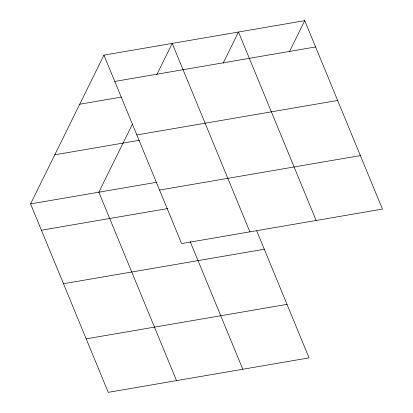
<?xml version="1.0" encoding="UTF-8"?>
<svg xmlns="http://www.w3.org/2000/svg" width="413" height="413" viewBox="0 0 413 413"><rect width="100%" height="100%" fill="white"/><g stroke="black" fill="none" stroke-linecap="round" stroke-linejoin="round"><path stroke-width="0.62" d="M256.7 230.815L309.069 357.875L108.247 392.35L30.577 203.908L103.931 55.125L304.753 20.65L382.423 209.092L181.601 243.567L103.931 55.125M132.418 124.117L98.857 192.19L176.527 380.626M156.832 74.598L172.211 43.406L249.88 231.843M223.103 63.22L238.482 32.028L316.151 220.47M289.374 51.842L304.753 20.65M114.773 81.433L315.594 46.958M79.724 104.226L121.453 97.06M136.827 134.937L337.648 100.462M54.784 154.813L139.475 140.27M30.577 203.908L156.925 182.221M159.547 190.063L360.368 155.587M41.419 230.217L167.766 208.524M63.473 283.721L264.294 249.245M86.193 338.846L287.014 304.371M190.181 241.595L242.798 369.253"/></g></svg>
